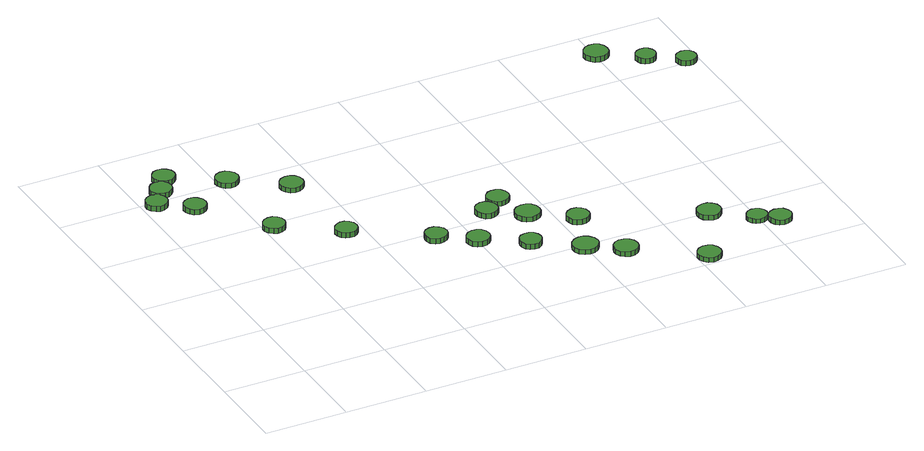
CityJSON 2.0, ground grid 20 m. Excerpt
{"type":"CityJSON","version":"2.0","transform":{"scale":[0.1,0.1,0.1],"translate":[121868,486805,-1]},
"CityObjects":{
"tree1":{"type":"SolitaryVegetationObject","attributes":{"function":"something"},"geometry":[{"type":"MultiSurface","lod":"1","boundaries":[[[0,1,2,3,4,5,6,7,8,9,10,11,12,13,14]],[[15,16,17,18,19,20,21,22,23,24,25,26,27,28,29]],[[0,29,28,1]],[[1,28,27,2]],[[2,27,26,3]],[[3,26,25,4]],[[4,25,24,5]],[[5,24,23,6]],[[6,23,22,7]],[[7,22,21,8]],[[8,21,20,9]],[[9,20,19,10]],[[10,19,18,11]],[[11,18,17,12]],[[12,17,16,13]],[[13,16,15,14]],[[14,15,29,0]]]}]},
"tree2":{"type":"SolitaryVegetationObject","attributes":{"function":"something"},"geometry":[{"type":"MultiSurface","lod":"1","boundaries":[[[30,31,32,33,34,35,36,37,38,39,40,41,42,43,44]],[[45,46,47,48,49,50,51,52,53,54,55,56,57,58,59]],[[30,59,58,31]],[[31,58,57,32]],[[32,57,56,33]],[[33,56,55,34]],[[34,55,54,35]],[[35,54,53,36]],[[36,53,52,37]],[[37,52,51,38]],[[38,51,50,39]],[[39,50,49,40]],[[40,49,48,41]],[[41,48,47,42]],[[42,47,46,43]],[[43,46,45,44]],[[44,45,59,30]]]}]},
"tree3":{"type":"SolitaryVegetationObject","attributes":{"function":"something"},"geometry":[{"type":"MultiSurface","lod":"1","boundaries":[[[60,61,62,63,64,65,66,67,68,69,70,71,72,73,74]],[[75,76,77,78,79,80,81,82,83,84,85,86,87,88,89]],[[60,89,88,61]],[[61,88,87,62]],[[62,87,86,63]],[[63,86,85,64]],[[64,85,84,65]],[[65,84,83,66]],[[66,83,82,67]],[[67,82,81,68]],[[68,81,80,69]],[[69,80,79,70]],[[70,79,78,71]],[[71,78,77,72]],[[72,77,76,73]],[[73,76,75,74]],[[74,75,89,60]]]}]},
"tree4":{"type":"SolitaryVegetationObject","attributes":{"function":"something"},"geometry":[{"type":"MultiSurface","lod":"1","boundaries":[[[90,91,92,93,94,95,96,97,98,99,100,101,102,103,104]],[[105,106,107,108,109,110,111,112,113,114,115,116,117,118,119]],[[90,119,118,91]],[[91,118,117,92]],[[92,117,116,93]],[[93,116,115,94]],[[94,115,114,95]],[[95,114,113,96]],[[96,113,112,97]],[[97,112,111,98]],[[98,111,110,99]],[[99,110,109,100]],[[100,109,108,101]],[[101,108,107,102]],[[102,107,106,103]],[[103,106,105,104]],[[104,105,119,90]]]}]},
"tree5":{"type":"SolitaryVegetationObject","attributes":{"function":"something"},"geometry":[{"type":"MultiSurface","lod":"1","boundaries":[[[120,121,122,123,124,125,126,127,128,129,130,131,132,133,134]],[[135,136,137,138,139,140,141,142,143,144,145,146,147,148,149]],[[120,149,148,121]],[[121,148,147,122]],[[122,147,146,123]],[[123,146,145,124]],[[124,145,144,125]],[[125,144,143,126]],[[126,143,142,127]],[[127,142,141,128]],[[128,141,140,129]],[[129,140,139,130]],[[130,139,138,131]],[[131,138,137,132]],[[132,137,136,133]],[[133,136,135,134]],[[134,135,149,120]]]}]},
"tree6":{"type":"SolitaryVegetationObject","attributes":{"function":"something"},"geometry":[{"type":"MultiSurface","lod":"1","boundaries":[[[150,151,152,153,154,155,156,157,158,159,160,161,162,163,164]],[[165,166,167,168,169,170,171,172,173,174,175,176,177,178,179]],[[150,179,178,151]],[[151,178,177,152]],[[152,177,176,153]],[[153,176,175,154]],[[154,175,174,155]],[[155,174,173,156]],[[156,173,172,157]],[[157,172,171,158]],[[158,171,170,159]],[[159,170,169,160]],[[160,169,168,161]],[[161,168,167,162]],[[162,167,166,163]],[[163,166,165,164]],[[164,165,179,150]]]}]},
"tree7":{"type":"SolitaryVegetationObject","attributes":{"function":"something"},"geometry":[{"type":"MultiSurface","lod":"1","boundaries":[[[180,181,182,183,184,185,186,187,188,189,190,191,192,193,194]],[[195,196,197,198,199,200,201,202,203,204,205,206,207,208,209]],[[180,209,208,181]],[[181,208,207,182]],[[182,207,206,183]],[[183,206,205,184]],[[184,205,204,185]],[[185,204,203,186]],[[186,203,202,187]],[[187,202,201,188]],[[188,201,200,189]],[[189,200,199,190]],[[190,199,198,191]],[[191,198,197,192]],[[192,197,196,193]],[[193,196,195,194]],[[194,195,209,180]]]}]},
"tree8":{"type":"SolitaryVegetationObject","attributes":{"function":"something"},"geometry":[{"type":"MultiSurface","lod":"1","boundaries":[[[210,211,212,213,214,215,216,217,218,219,220,221,222,223,224]],[[225,226,227,228,229,230,231,232,233,234,235,236,237,238,239]],[[210,239,238,211]],[[211,238,237,212]],[[212,237,236,213]],[[213,236,235,214]],[[214,235,234,215]],[[215,234,233,216]],[[216,233,232,217]],[[217,232,231,218]],[[218,231,230,219]],[[219,230,229,220]],[[220,229,228,221]],[[221,228,227,222]],[[222,227,226,223]],[[223,226,225,224]],[[224,225,239,210]]]}]},
"tree9":{"type":"SolitaryVegetationObject","attributes":{"function":"something"},"geometry":[{"type":"MultiSurface","lod":"1","boundaries":[[[240,241,242,243,244,245,246,247,248,249,250,251,252,253,254]],[[255,256,257,258,259,260,261,262,263,264,265,266,267,268,269]],[[240,269,268,241]],[[241,268,267,242]],[[242,267,266,243]],[[243,266,265,244]],[[244,265,264,245]],[[245,264,263,246]],[[246,263,262,247]],[[247,262,261,248]],[[248,261,260,249]],[[249,260,259,250]],[[250,259,258,251]],[[251,258,257,252]],[[252,257,256,253]],[[253,256,255,254]],[[254,255,269,240]]]}]},
"tree10":{"type":"SolitaryVegetationObject","attributes":{"function":"something"},"geometry":[{"type":"MultiSurface","lod":"1","boundaries":[[[270,271,272,273,274,275,276,277,278,279,280,281,282,283,284]],[[285,286,287,288,289,290,291,292,293,294,295,296,297,298,299]],[[270,299,298,271]],[[271,298,297,272]],[[272,297,296,273]],[[273,296,295,274]],[[274,295,294,275]],[[275,294,293,276]],[[276,293,292,277]],[[277,292,291,278]],[[278,291,290,279]],[[279,290,289,280]],[[280,289,288,281]],[[281,288,287,282]],[[282,287,286,283]],[[283,286,285,284]],[[284,285,299,270]]]}]},
"tree11":{"type":"SolitaryVegetationObject","attributes":{"function":"something"},"geometry":[{"type":"MultiSurface","lod":"1","boundaries":[[[300,301,302,303,304,305,306,307,308,309,310,311,312,313,314]],[[315,316,317,318,319,320,321,322,323,324,325,326,327,328,329]],[[300,329,328,301]],[[301,328,327,302]],[[302,327,326,303]],[[303,326,325,304]],[[304,325,324,305]],[[305,324,323,306]],[[306,323,322,307]],[[307,322,321,308]],[[308,321,320,309]],[[309,320,319,310]],[[310,319,318,311]],[[311,318,317,312]],[[312,317,316,313]],[[313,316,315,314]],[[314,315,329,300]]]}]},
"tree12":{"type":"SolitaryVegetationObject","attributes":{"function":"something"},"geometry":[{"type":"MultiSurface","lod":"1","boundaries":[[[330,331,332,333,334,335,336,337,338,339,340,341,342,343,344]],[[345,346,347,348,349,350,351,352,353,354,355,356,357,358,359]],[[330,359,358,331]],[[331,358,357,332]],[[332,357,356,333]],[[333,356,355,334]],[[334,355,354,335]],[[335,354,353,336]],[[336,353,352,337]],[[337,352,351,338]],[[338,351,350,339]],[[339,350,349,340]],[[340,349,348,341]],[[341,348,347,342]],[[342,347,346,343]],[[343,346,345,344]],[[344,345,359,330]]]}]},
"tree13":{"type":"SolitaryVegetationObject","attributes":{"function":"something"},"geometry":[{"type":"MultiSurface","lod":"1","boundaries":[[[360,361,362,363,364,365,366,367,368,369,370,371,372,373,374]],[[375,376,377,378,379,380,381,382,383,384,385,386,387,388,389]],[[360,389,388,361]],[[361,388,387,362]],[[362,387,386,363]],[[363,386,385,364]],[[364,385,384,365]],[[365,384,383,366]],[[366,383,382,367]],[[367,382,381,368]],[[368,381,380,369]],[[369,380,379,370]],[[370,379,378,371]],[[371,378,377,372]],[[372,377,376,373]],[[373,376,375,374]],[[374,375,389,360]]]}]},
"tree14":{"type":"SolitaryVegetationObject","attributes":{"function":"something"},"geometry":[{"type":"MultiSurface","lod":"1","boundaries":[[[390,391,392,393,394,395,396,397,398,399,400,401,402,403,404]],[[405,406,407,408,409,410,411,412,413,414,415,416,417,418,419]],[[390,419,418,391]],[[391,418,417,392]],[[392,417,416,393]],[[393,416,415,394]],[[394,415,414,395]],[[395,414,413,396]],[[396,413,412,397]],[[397,412,411,398]],[[398,411,410,399]],[[399,410,409,400]],[[400,409,408,401]],[[401,408,407,402]],[[402,407,406,403]],[[403,406,405,404]],[[404,405,419,390]]]}]},
"tree15":{"type":"SolitaryVegetationObject","attributes":{"function":"something"},"geometry":[{"type":"MultiSurface","lod":"1","boundaries":[[[420,421,422,423,424,425,426,427,428,429,430,431,432,433,434]],[[435,436,437,438,439,440,441,442,443,444,445,446,447,448,449]],[[420,449,448,421]],[[421,448,447,422]],[[422,447,446,423]],[[423,446,445,424]],[[424,445,444,425]],[[425,444,443,426]],[[426,443,442,427]],[[427,442,441,428]],[[428,441,440,429]],[[429,440,439,430]],[[430,439,438,431]],[[431,438,437,432]],[[432,437,436,433]],[[433,436,435,434]],[[434,435,449,420]]]}]},
"tree16":{"type":"SolitaryVegetationObject","attributes":{"function":"something"},"geometry":[{"type":"MultiSurface","lod":"1","boundaries":[[[450,451,452,453,454,455,456,457,458,459,460,461,462,463,464]],[[465,466,467,468,469,470,471,472,473,474,475,476,477,478,479]],[[450,479,478,451]],[[451,478,477,452]],[[452,477,476,453]],[[453,476,475,454]],[[454,475,474,455]],[[455,474,473,456]],[[456,473,472,457]],[[457,472,471,458]],[[458,471,470,459]],[[459,470,469,460]],[[460,469,468,461]],[[461,468,467,462]],[[462,467,466,463]],[[463,466,465,464]],[[464,465,479,450]]]}]},
"tree17":{"type":"SolitaryVegetationObject","attributes":{"function":"something"},"geometry":[{"type":"MultiSurface","lod":"1","boundaries":[[[480,481,482,483,484,485,486,487,488,489,490,491,492,493,494]],[[495,496,497,498,499,500,501,502,503,504,505,506,507,508,509]],[[480,509,508,481]],[[481,508,507,482]],[[482,507,506,483]],[[483,506,505,484]],[[484,505,504,485]],[[485,504,503,486]],[[486,503,502,487]],[[487,502,501,488]],[[488,501,500,489]],[[489,500,499,490]],[[490,499,498,491]],[[491,498,497,492]],[[492,497,496,493]],[[493,496,495,494]],[[494,495,509,480]]]}]},
"tree18":{"type":"SolitaryVegetationObject","attributes":{"function":"something"},"geometry":[{"type":"MultiSurface","lod":"1","boundaries":[[[510,511,512,513,514,515,516,517,518,519,520,521,522,523,524]],[[525,526,527,528,529,530,531,532,533,534,535,536,537,538,539]],[[510,539,538,511]],[[511,538,537,512]],[[512,537,536,513]],[[513,536,535,514]],[[514,535,534,515]],[[515,534,533,516]],[[516,533,532,517]],[[517,532,531,518]],[[518,531,530,519]],[[519,530,529,520]],[[520,529,528,521]],[[521,528,527,522]],[[522,527,526,523]],[[523,526,525,524]],[[524,525,539,510]]]}]},
"tree19":{"type":"SolitaryVegetationObject","attributes":{"function":"something"},"geometry":[{"type":"MultiSurface","lod":"1","boundaries":[[[540,541,542,543,544,545,546,547,548,549,550,551,552,553,554]],[[555,556,557,558,559,560,561,562,563,564,565,566,567,568,569]],[[540,569,568,541]],[[541,568,567,542]],[[542,567,566,543]],[[543,566,565,544]],[[544,565,564,545]],[[545,564,563,546]],[[546,563,562,547]],[[547,562,561,548]],[[548,561,560,549]],[[549,560,559,550]],[[550,559,558,551]],[[551,558,557,552]],[[552,557,556,553]],[[553,556,555,554]],[[554,555,569,540]]]}]},
"tree20":{"type":"SolitaryVegetationObject","attributes":{"function":"something"},"geometry":[{"type":"MultiSurface","lod":"1","boundaries":[[[570,571,572,573,574,575,576,577,578,579,580,581,582,583,584]],[[585,586,587,588,589,590,591,592,593,594,595,596,597,598,599]],[[570,599,598,571]],[[571,598,597,572]],[[572,597,596,573]],[[573,596,595,574]],[[574,595,594,575]],[[575,594,593,576]],[[576,593,592,577]],[[577,592,591,578]],[[578,591,590,579]],[[579,590,589,580]],[[580,589,588,581]],[[581,588,587,582]],[[582,587,586,583]],[[583,586,585,584]],[[584,585,599,570]]]}]},
"tree21":{"type":"SolitaryVegetationObject","attributes":{"function":"something"},"geometry":[{"type":"MultiSurface","lod":"1","boundaries":[[[600,601,602,603,604,605,606,607,608,609,610,611,612,613,614]],[[615,616,617,618,619,620,621,622,623,624,625,626,627,628,629]],[[600,629,628,601]],[[601,628,627,602]],[[602,627,626,603]],[[603,626,625,604]],[[604,625,624,605]],[[605,624,623,606]],[[606,623,622,607]],[[607,622,621,608]],[[608,621,620,609]],[[609,620,619,610]],[[610,619,618,611]],[[611,618,617,612]],[[612,617,616,613]],[[613,616,615,614]],[[614,615,629,600]]]}]},
"tree22":{"type":"SolitaryVegetationObject","attributes":{"function":"something"},"geometry":[{"type":"MultiSurface","lod":"1","boundaries":[[[630,631,632,633,634,635,636,637,638,639,640,641,642,643,644]],[[645,646,647,648,649,650,651,652,653,654,655,656,657,658,659]],[[630,659,658,631]],[[631,658,657,632]],[[632,657,656,633]],[[633,656,655,634]],[[634,655,654,635]],[[635,654,653,636]],[[636,653,652,637]],[[637,652,651,638]],[[638,651,650,639]],[[639,650,649,640]],[[640,649,648,641]],[[641,648,647,642]],[[642,647,646,643]],[[643,646,645,644]],[[644,645,659,630]]]}]},
"tree23":{"type":"SolitaryVegetationObject","attributes":{"function":"something"},"geometry":[{"type":"MultiSurface","lod":"1","boundaries":[[[660,661,662,663,664,665,666,667,668,669,670,671,672,673,674]],[[675,676,677,678,679,680,681,682,683,684,685,686,687,688,689]],[[660,689,688,661]],[[661,688,687,662]],[[662,687,686,663]],[[663,686,685,664]],[[664,685,684,665]],[[665,684,683,666]],[[666,683,682,667]],[[667,682,681,668]],[[668,681,680,669]],[[669,680,679,670]],[[670,679,678,671]],[[671,678,677,672]],[[672,677,676,673]],[[673,676,675,674]],[[674,675,689,660]]]}]},
"tree24":{"type":"SolitaryVegetationObject","attributes":{"function":"something"},"geometry":[{"type":"MultiSurface","lod":"1","boundaries":[[[690,691,692,693,694,695,696,697,698,699,700,701,702,703,704]],[[705,706,707,708,709,710,711,712,713,714,715,716,717,718,719]],[[690,719,718,691]],[[691,718,717,692]],[[692,717,716,693]],[[693,716,715,694]],[[694,715,714,695]],[[695,714,713,696]],[[696,713,712,697]],[[697,712,711,698]],[[698,711,710,699]],[[699,710,709,700]],[[700,709,708,701]],[[701,708,707,702]],[[702,707,706,703]],[[703,706,705,704]],[[704,705,719,690]]]}]}
},
"vertices":[
[61,785,21],[59,796,21],[53,805,21],[43,810,21],[32,812,21],[22,808,21],[14,801,21],[9,791,21],[9,780,21],[14,770,21],[22,763,21],[32,759,21],[43,761,21],[53,766,21],[59,775,21],[59,775,8],[53,766,8],[43,761,8],[32,759,8],[22,763,8],[14,770,8],[9,780,8],[9,791,8],[14,801,8],[22,808,8],[32,812,8],[43,810,8],[53,805,8],[59,796,8],[61,785,8],
[96,833,20],[94,844,20],[88,853,20],[78,858,20],[67,859,20],[57,856,20],[49,848,20],[44,839,20],[44,828,20],[49,818,20],[57,810,20],[67,807,20],[78,808,20],[88,814,20],[94,822,20],[94,822,7],[88,814,7],[78,808,7],[67,807,7],[57,810,7],[49,818,7],[44,828,7],[44,839,7],[49,848,7],[57,856,7],[67,859,7],[78,858,7],[88,853,7],[94,844,7],[96,833,7],
[132,736,20],[130,747,20],[123,756,20],[114,762,20],[103,763,20],[92,759,20],[84,752,20],[79,742,20],[79,730,20],[84,720,20],[92,713,20],[103,709,20],[114,711,20],[123,716,20],[130,725,20],[130,725,7],[123,716,7],[114,711,7],[103,709,7],[92,713,7],[84,720,7],[79,730,7],[79,742,7],[84,752,7],[92,759,7],[103,763,7],[114,762,7],[123,756,7],[130,747,7],[132,736,7],
[127,879,20],[125,889,20],[118,898,20],[109,904,20],[98,905,20],[87,902,20],[79,894,20],[74,884,20],[74,873,20],[79,863,20],[87,856,20],[98,852,20],[109,853,20],[118,859,20],[125,868,20],[125,868,7],[118,859,7],[109,853,7],[98,852,7],[87,856,7],[79,863,7],[74,873,7],[74,884,7],[79,894,7],[87,902,7],[98,905,7],[109,904,7],[118,898,7],[125,889,7],[127,879,7],
[251,584,19],[249,595,19],[243,603,19],[233,609,19],[222,610,19],[212,607,19],[204,599,19],[199,589,19],[199,579,19],[204,569,19],[212,561,19],[222,558,19],[233,559,19],[243,564,19],[249,573,19],[249,573,6],[243,564,6],[233,559,6],[222,558,6],[212,561,6],[204,569,6],[199,579,6],[199,589,6],[204,599,6],[212,607,6],[222,610,6],[233,609,6],[243,603,6],[249,595,6],[251,584,6],
[249,807,19],[246,818,19],[239,827,19],[230,833,19],[218,834,19],[207,830,19],[199,823,19],[194,812,19],[194,801,19],[199,790,19],[207,783,19],[218,779,19],[230,780,19],[239,786,19],[246,795,19],[246,795,7],[239,786,7],[230,780,7],[218,779,7],[207,783,7],[199,790,7],[194,801,7],[194,812,7],[199,823,7],[207,830,7],[218,834,7],[230,833,7],[239,827,7],[246,818,7],[249,807,7],
[384,492,20],[382,502,20],[375,511,20],[366,517,20],[355,518,20],[345,514,20],[337,507,20],[332,497,20],[332,486,20],[337,476,20],[345,469,20],[355,466,20],[366,467,20],[375,472,20],[382,481,20],[382,481,7],[375,472,7],[366,467,7],[355,466,7],[345,469,7],[337,476,7],[332,486,7],[332,497,7],[337,507,7],[345,514,7],[355,518,7],[366,517,7],[375,511,7],[382,502,7],[384,492,7],
[368,723,19],[366,735,19],[359,744,19],[349,750,19],[337,751,19],[326,747,19],[318,740,19],[313,729,19],[313,718,19],[318,707,19],[326,699,19],[337,696,19],[349,697,19],[359,703,19],[366,712,19],[366,712,7],[359,703,7],[349,697,7],[337,696,7],[326,699,7],[318,707,7],[313,718,7],[313,729,7],[318,740,7],[326,747,7],[337,751,7],[349,750,7],[359,744,7],[366,735,7],[368,723,7],
[551,378,20],[549,389,20],[542,398,20],[532,404,20],[521,405,20],[511,402,20],[502,394,20],[498,384,20],[498,373,20],[502,363,20],[511,355,20],[521,352,20],[532,353,20],[542,358,20],[549,367,20],[549,367,7],[542,358,7],[532,353,7],[521,352,7],[511,355,7],[502,363,7],[498,373,7],[498,384,7],[502,394,7],[511,402,7],[521,405,7],[532,404,7],[542,398,7],[549,389,7],[551,378,7],
[629,324,20],[627,335,20],[620,345,20],[610,350,20],[599,351,20],[588,348,20],[580,340,20],[575,330,20],[575,319,20],[580,308,20],[588,301,20],[599,297,20],[610,298,20],[620,304,20],[627,313,20],[627,313,7],[620,304,7],[610,298,7],[599,297,7],[588,301,7],[580,308,7],[575,319,7],[575,330,7],[580,340,7],[588,348,7],[599,351,7],[610,350,7],[620,345,7],[627,335,7],[629,324,7],
[726,260,20],[724,271,20],[718,280,20],[708,285,20],[698,286,20],[687,283,20],[679,276,20],[675,266,20],[675,255,20],[679,245,20],[687,238,20],[698,234,20],[708,235,20],[718,241,20],[724,250,20],[724,250,7],[718,241,7],[708,235,7],[698,234,7],[687,238,7],[679,245,7],[675,255,7],[675,266,7],[679,276,7],[687,283,7],[698,286,7],[708,285,7],[718,280,7],[724,271,7],[726,260,7],
[700,424,20],[698,435,20],[691,444,20],[682,450,20],[671,451,20],[660,447,20],[652,440,20],[647,430,20],[647,418,20],[652,408,20],[660,401,20],[671,397,20],[682,399,20],[691,404,20],[698,413,20],[698,413,7],[691,404,7],[682,399,7],[671,397,7],[660,401,7],[652,408,7],[647,418,7],[647,430,7],[652,440,7],[660,447,7],[671,451,7],[682,450,7],[691,444,7],[698,435,7],[700,424,7],
[831,188,19],[828,201,19],[820,211,19],[809,218,19],[797,219,19],[785,215,19],[775,206,19],[770,195,19],[770,182,19],[775,170,19],[785,162,19],[797,158,19],[809,159,19],[820,166,19],[828,176,19],[828,176,7],[820,166,7],[809,159,7],[797,158,7],[785,162,7],[775,170,7],[770,182,7],[770,195,7],[775,206,7],[785,215,7],[797,219,7],[809,218,7],[820,211,7],[828,201,7],[831,188,7],
[747,460,19],[745,471,19],[738,481,19],[728,486,19],[717,487,19],[707,484,19],[698,476,19],[694,466,19],[694,455,19],[698,445,19],[707,437,19],[717,434,19],[728,435,19],[738,440,19],[745,449,19],[745,449,7],[738,440,7],[728,435,7],[717,434,7],[707,437,7],[698,445,7],[694,455,7],[694,466,7],[698,476,7],[707,484,7],[717,487,7],[728,486,7],[738,481,7],[745,471,7],[747,460,7],
[779,372,19],[777,384,19],[770,394,19],[759,400,19],[747,401,19],[735,398,19],[726,390,19],[721,378,19],[721,366,19],[726,355,19],[735,347,19],[747,343,19],[759,345,19],[770,351,19],[777,360,19],[777,360,7],[770,351,7],[759,345,7],[747,343,7],[735,347,7],[726,355,7],[721,366,7],[721,378,7],[726,390,7],[735,398,7],[747,401,7],[759,400,7],[770,394,7],[777,384,7],[779,372,7],
[904,138,19],[902,150,19],[895,159,19],[884,165,19],[872,167,19],[861,163,19],[852,155,19],[847,144,19],[847,132,19],[852,121,19],[861,113,19],[872,109,19],[884,110,19],[895,116,19],[902,126,19],[902,126,7],[895,116,7],[884,110,7],[872,109,7],[861,113,7],[852,121,7],[847,132,7],[847,144,7],[852,155,7],[861,163,7],[872,167,7],[884,165,7],[895,159,7],[902,150,7],[904,138,7],
[869,307,20],[867,318,20],[860,327,20],[851,333,20],[839,334,20],[829,330,20],[821,323,20],[816,313,20],[816,302,20],[821,291,20],[829,284,20],[839,281,20],[851,282,20],[860,287,20],[867,296,20],[867,296,7],[860,287,7],[851,282,7],[839,281,7],[829,284,7],[821,291,7],[816,302,7],[816,313,7],[821,323,7],[829,330,7],[839,334,7],[851,333,7],[860,327,7],[867,318,7],[869,307,7],
[1056,30,19],[1054,41,19],[1047,51,19],[1037,56,19],[1026,58,19],[1014,54,19],[1006,46,19],[1001,36,19],[1001,24,19],[1006,14,19],[1014,6,19],[1026,2,19],[1037,4,19],[1047,9,19],[1054,19,19],[1054,19,7],[1047,9,7],[1037,4,7],[1026,2,7],[1014,6,7],[1006,14,7],[1001,24,7],[1001,36,7],[1006,46,7],[1014,54,7],[1026,58,7],[1037,56,7],[1047,51,7],[1054,41,7],[1056,30,7],
[1139,193,19],[1137,204,19],[1130,214,19],[1120,220,19],[1108,221,19],[1097,217,19],[1088,210,19],[1084,199,19],[1084,187,19],[1088,176,19],[1097,169,19],[1108,165,19],[1120,166,19],[1130,172,19],[1137,182,19],[1137,182,7],[1130,172,7],[1120,166,7],[1108,165,7],[1097,169,7],[1088,176,7],[1084,187,7],[1084,199,7],[1088,210,7],[1097,217,7],[1108,221,7],[1120,220,7],[1130,214,7],[1137,204,7],[1139,193,7],
[1222,128,18],[1220,138,18],[1214,146,18],[1205,151,18],[1195,152,18],[1185,149,18],[1178,142,18],[1173,133,18],[1173,123,18],[1178,114,18],[1185,107,18],[1195,104,18],[1205,105,18],[1214,110,18],[1220,118,18],[1220,118,7],[1214,110,7],[1205,105,7],[1195,104,7],[1185,107,7],[1178,114,7],[1173,123,7],[1173,133,7],[1178,142,7],[1185,149,7],[1195,152,7],[1205,151,7],[1214,146,7],[1220,138,7],[1222,128,7],
[1269,101,19],[1266,112,19],[1260,121,19],[1250,126,19],[1239,127,19],[1229,124,19],[1221,117,19],[1216,106,19],[1216,95,19],[1221,85,19],[1229,78,19],[1239,74,19],[1250,76,19],[1260,81,19],[1266,90,19],[1266,90,7],[1260,81,7],[1250,76,7],[1239,74,7],[1229,78,7],[1221,85,7],[1216,95,7],[1216,106,7],[1221,117,7],[1229,124,7],[1239,127,7],[1250,126,7],[1260,121,7],[1266,112,7],[1269,101,7],
[1221,900,32],[1219,912,32],[1212,922,32],[1201,928,32],[1189,929,32],[1178,925,32],[1169,917,32],[1164,906,32],[1164,894,32],[1169,883,32],[1178,875,32],[1189,872,32],[1201,873,32],[1212,879,32],[1219,888,32],[1219,888,19],[1212,879,19],[1201,873,19],[1189,872,19],[1178,875,19],[1169,883,19],[1164,894,19],[1164,906,19],[1169,917,19],[1178,925,19],[1189,929,19],[1201,928,19],[1212,922,19],[1219,912,19],[1221,900,19],
[1309,838,32],[1307,848,32],[1301,856,32],[1292,861,32],[1283,862,32],[1273,859,32],[1266,852,32],[1262,843,32],[1262,833,32],[1266,825,32],[1273,818,32],[1283,815,32],[1292,816,32],[1301,821,32],[1307,829,32],[1307,829,19],[1301,821,19],[1292,816,19],[1283,815,19],[1273,818,19],[1266,825,19],[1262,833,19],[1262,843,19],[1266,852,19],[1273,859,19],[1283,862,19],[1292,861,19],[1301,856,19],[1307,848,19],[1309,838,19],
[1385,789,32],[1383,798,32],[1377,806,32],[1368,811,32],[1359,812,32],[1349,809,32],[1342,803,32],[1338,794,32],[1338,784,32],[1342,775,32],[1349,769,32],[1359,766,32],[1368,767,32],[1377,771,32],[1383,779,32],[1383,779,19],[1377,771,19],[1368,767,19],[1359,766,19],[1349,769,19],[1342,775,19],[1338,784,19],[1338,794,19],[1342,803,19],[1349,809,19],[1359,812,19],[1368,811,19],[1377,806,19],[1383,798,19],[1385,789,19]
]}
